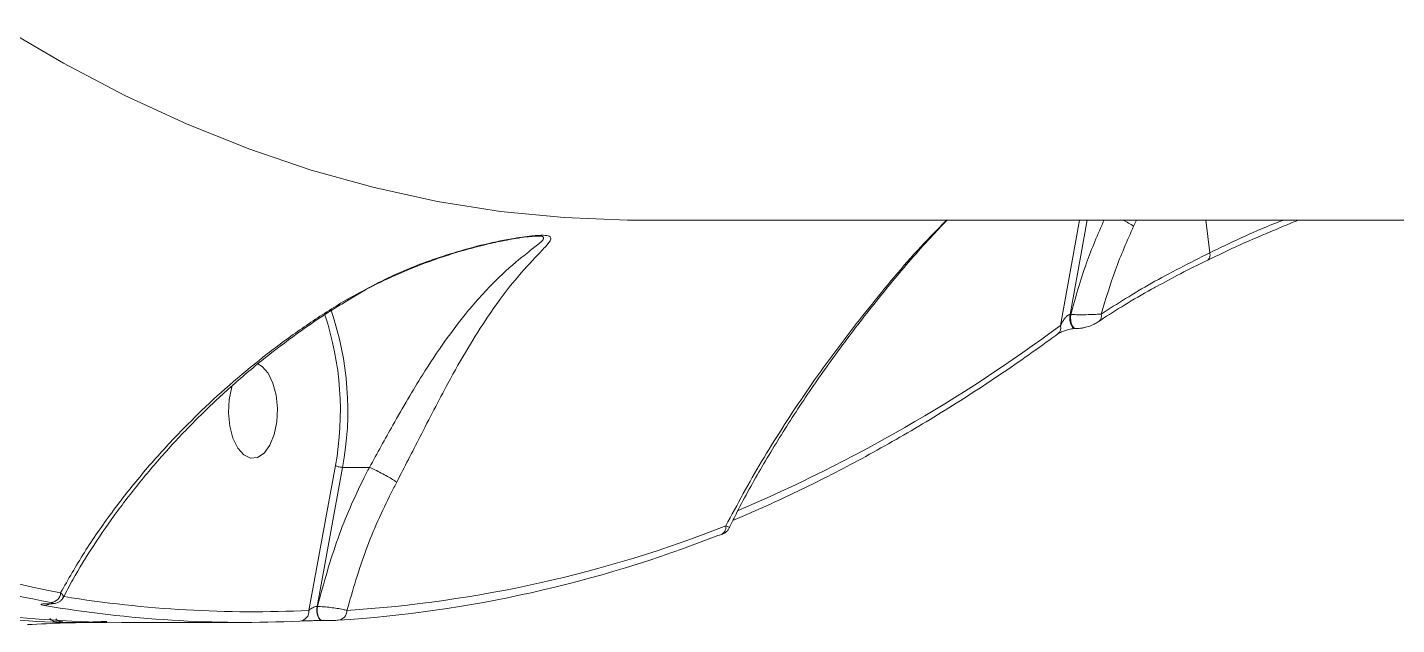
# Model space of a CAD drawing. Header units: millimetres. Extents: x -5550 to 7488, y -4093 to 4627.
# Drawn here: x -2052.5 to -1923.2, y 1572.6 to 1629.1 of the extents above; entities that cross this region are included whole.
import ezdxf

# ---------------------------------------------------------------- set-up
doc = ezdxf.new("R2010")
doc.units = ezdxf.units.MM
doc.layers.add('DIKOM_ОБЪЕКТ', color=7, linetype='Continuous')

msp = doc.modelspace()

# ---------------------------------------------------------------- linework, layer by layer
at = {"layer": 'DIKOM_ОБЪЕКТ', "color": 7, "linetype": 'Continuous', "lineweight": 15}
for p, q in [((-1994.799, 1610.844), (-1732.691, 1610.844)), ((-1953.097, 1610.844), (-1954.892, 1600.903)), ((-1954.005, 1601.932), (-1952.396, 1610.844)), ((-1947.995, 1610.273), (-1947.739, 1610.844)), ((-1941.184, 1610.844), (-1940.813, 1607.758)), ((-1953.924, 1601.932), (-1954.005, 1601.932)), ((-1951.296, 1601.263), (-1951.333, 1601.237)), ((-1953.519, 1600.601), (-1953.438, 1600.601)), ((-2023.39, 1587.656), (-2025.896, 1573.97)), ((-2025.125, 1574.347), (-2022.718, 1587.492)), ((-2020.186, 1587.492), (-2022.718, 1587.492)), ((-2020.179, 1587.49), (-2020.186, 1587.492)), ((-2050.465, 1574.607), (-2050.554, 1574.607)), ((-2050.507, 1574.603), (-2050.554, 1574.607)), ((-2050.507, 1574.603), (-2050.418, 1574.603)), ((-2050.418, 1574.603), (-2050.465, 1574.607)), ((-2025.097, 1574.347), (-2025.125, 1574.347)), ((-2043.614, 1572.844), (-2032.043, 1572.844)), ((-2024.64, 1573.013), (-2024.612, 1573.013)), ((-2024.64, 1573.013), (-2024.625, 1573.013)), ((-2024.612, 1573.013), (-2024.597, 1573.013))]:
    msp.add_line(p, q, dxfattribs=at)
at = {"layer": 'DIKOM_ОБЪЕКТ', "color": 7, "linetype": 'Continuous', "lineweight": 15, "flags": 128}
for points in [[(-1994.799, 1610.844), (-1995.793, 1610.849), (-2001.793, 1611.086), (-2007.786, 1611.677), (-2013.767, 1612.624), (-2019.731, 1613.924), (-2025.671, 1615.576), (-2031.583, 1617.58), (-2037.46, 1619.933), (-2043.298, 1622.632), (-2049.09, 1625.676), (-2054.832, 1629.062)], [(-1954.005, 1601.932), (-1954.033, 1601.654), (-1954.02, 1601.372), (-1953.967, 1601.108), (-1953.877, 1600.884), (-1953.759, 1600.717), (-1953.622, 1600.622), (-1953.52, 1600.601)], [(-1953.924, 1601.932), (-1953.952, 1601.654), (-1953.939, 1601.372), (-1953.886, 1601.108), (-1953.797, 1600.884), (-1953.679, 1600.717), (-1953.541, 1600.622), (-1953.431, 1600.601)], [(-2030.735, 1597.258), (-2030.324, 1597.022), (-2029.753, 1596.381), (-2029.298, 1595.454), (-2028.995, 1594.316), (-2028.871, 1593.058), (-2028.933, 1591.783), (-2029.178, 1590.594)], [(-2029.178, 1590.594), (-2029.586, 1589.587), (-2030.124, 1588.844), (-2030.747, 1588.425), (-2031.406, 1588.365), (-2032.047, 1588.667), (-2032.618, 1589.307), (-2033.073, 1590.234), (-2033.376, 1591.372), (-2033.501, 1592.63), (-2033.438, 1593.905), (-2033.193, 1595.094), (-2033.156, 1595.213)], [(-1987.019, 1581.105), (-1987.12, 1581.075), (-1987.278, 1581.058)], [(-2025.125, 1574.347), (-2025.152, 1574.111), (-2025.15, 1573.869), (-2025.117, 1573.636), (-2025.056, 1573.424), (-2024.971, 1573.247), (-2024.867, 1573.115), (-2024.749, 1573.035), (-2024.64, 1573.013)], [(-2025.097, 1574.347), (-2025.124, 1574.111), (-2025.122, 1573.869), (-2025.089, 1573.636), (-2025.028, 1573.424), (-2024.943, 1573.247), (-2024.839, 1573.115), (-2024.721, 1573.035), (-2024.612, 1573.013)]]:
    msp.add_lwpolyline(points, dxfattribs=at)
at = {"layer": 'DIKOM_ОБЪЕКТ', "color": 7, "linetype": 'Continuous', "lineweight": 15}
for centre, radius, start, end in [((-1953.006, 1602.618), 9.149, 56.79396, 64.0373), ((-1941.406, 1607.55), 0.628, 310.68217, 19.40041), ((-2051.856, 1592.811), 28.929, 349.7365, 18.34282), ((-2051.434, 1592.85), 29.211, 349.42971, 18.94673), ((-1951.782, 1601.832), 0.748, 310.49995, 11.42242), ((-2044.498, 1721.616), 150.336, 293.16685, 306.58706), ((-1955.65, 1600.706), 0.783, 308.95292, 14.56898), ((-2024.623, 1703.836), 130.56, 238.06954, 259.08168), ((-2042.959, 1691.118), 118.276, 245.64182, 269.68256), ((-2027.626, 1695.891), 123.268, 246.2684, 259.42336), ((-2029.787, 1691.572), 117.837, 273.63871, 291.54298), ((-1987.35, 1581.875), 0.838, 293.30472, 6.2347), ((-2030.641, 1690.896), 118.089, 273.63812, 291.54382), ((-2050.329, 1575.692), 0.978, 274.50778, 356.9237), ((-2050.899, 1575.262), 0.822, 270.9816, 307.92902), ((-2032.037, 1684.991), 112.146, 260.3242, 272.7067), ((-2031.18, 1685.668), 111.823, 260.81604, 272.70822), ((-2026.816, 1573.89), 0.923, 274.66366, 4.95005), ((-2023.215, 1573.95), 0.907, 274.21846, 1.37597)]:
    msp.add_arc(centre, radius, start, end, dxfattribs=at)
for points, knots in [([(-1965.681, 1610.844), (-1966.274, 1610.243), (-1968.688, 1607.795), (-1972.497, 1603.256), (-1977.122, 1597.293), (-1980.595, 1592.177), (-1983.772, 1587.068), (-1985.426, 1583.994), (-1986.517, 1581.966)], [0, 0, 0, 0, 0.0665706, 0.270811, 0.4801285, 0.6894537, 0.7951237, 1, 1, 1, 1]), ([(-1986.19, 1581.778), (-1985.95, 1582.271), (-1985.012, 1584.207), (-1983.098, 1587.597), (-1980.447, 1591.952), (-1977.497, 1596.331), (-1974.283, 1600.724), (-1970.839, 1605.031), (-1967.945, 1608.419), (-1966.138, 1610.302), (-1965.619, 1610.844)], [0, 0, 0, 0, 0.0495075, 0.1941579, 0.3408876, 0.4897049, 0.6405426, 0.7934751, 0.9405675, 1, 1, 1, 1]), ([(-1950.796, 1610.844), (-1951.377, 1609.504), (-1952.644, 1606.582), (-1953.474, 1603.565), (-1953.924, 1601.932)], [0, 0, 0, 0, 0.4588314, 1, 1, 1, 1]), ([(-1951.049, 1601.98), (-1950.635, 1603.376), (-1949.801, 1606.184), (-1948.6, 1608.905), (-1947.995, 1610.273)], [0, 0, 0, 0, 0.4974011, 1, 1, 1, 1]), ([(-1933.886, 1610.844), (-1934.158, 1610.738), (-1936.665, 1609.761), (-1938.858, 1608.702), (-1940.813, 1607.758)], [0, 0, 0, 0, 0.1084464, 1, 1, 1, 1]), ([(-1934.683, 1609.913), (-1934.133, 1610.151), (-1933.401, 1610.467), (-1932.622, 1610.769), (-1932.427, 1610.844)], [0, 0, 0, 0, 0.7501137, 1, 1, 1, 1]), ([(-2017.602, 1586.089), (-2016.865, 1587.522), (-2015.67, 1589.846), (-2014.075, 1592.976), (-2012.556, 1595.843), (-2010.855, 1598.847), (-2008.802, 1602.088), (-2006.625, 1605.026), (-2004.775, 1607.077), (-2003.529, 1608.357), (-2002.984, 1609.004), (-2003.084, 1609.335), (-2003.674, 1609.441), (-2004.913, 1609.374), (-2006.972, 1609.073), (-2009.667, 1608.499), (-2013.299, 1607.475), (-2017.596, 1605.915), (-2020.687, 1604.235), (-2022.247, 1603.387)], [0, 0, 0, 0, 0.0742569, 0.120506, 0.1678159, 0.2375799, 0.3094445, 0.4056701, 0.5047058, 0.5602499, 0.616856, 0.6484778, 0.6753888, 0.7024603, 0.7386885, 0.7871115, 0.8368187, 0.9176557, 1, 1, 1, 1]), ([(-2022.19, 1603.28), (-2021.768, 1603.542), (-2020.422, 1604.375), (-2017.977, 1605.56), (-2014.859, 1606.855), (-2011.951, 1607.822), (-2009.539, 1608.469), (-2008.049, 1608.813), (-2007.341, 1608.939), (-2007.168, 1608.97)], [0, 0, 0, 0, 0.090688, 0.2888775, 0.4956997, 0.7106341, 0.8528375, 0.9638897, 1, 1, 1, 1]), ([(-2004.311, 1609.339), (-2004.284, 1609.34), (-2003.924, 1609.361), (-2003.707, 1609.254), (-2003.733, 1608.958), (-2004.526, 1608.343), (-2006.047, 1607.162), (-2008.247, 1605.241), (-2010.729, 1602.521), (-2013.057, 1599.464), (-2014.911, 1596.675), (-2016.557, 1593.957), (-2018.217, 1591.047), (-2019.449, 1588.829), (-2020.179, 1587.491), (-2020.179, 1587.49)], [0, 0, 0, 0, 0.0029213, 0.0395724, 0.0840517, 0.1653033, 0.2488711, 0.3937196, 0.5420066, 0.6468438, 0.754112, 0.8225856, 0.89237, 0.9999648, 1, 1, 1, 1]), ([(-2007.168, 1608.97), (-2006.903, 1609.02), (-2006.253, 1609.144), (-2005.398, 1609.26), (-2004.669, 1609.333), (-2004.417, 1609.338), (-2004.311, 1609.34)], [0, 0, 0, 0, 0.2224895, 0.5472695, 0.8101205, 1, 1, 1, 1]), ([(-1940.986, 1607.064), (-1940.488, 1607.308), (-1939.008, 1608.034), (-1936.897, 1608.99), (-1935.236, 1609.683), (-1934.683, 1609.913)], [0, 0, 0, 0, 0.2526245, 0.7512299, 1, 1, 1, 1]), ([(-1940.813, 1607.758), (-1942.712, 1606.8), (-1946.559, 1604.859), (-1949.54, 1602.948), (-1951.049, 1601.98)], [0, 0, 0, 0, 0.4938174, 1, 1, 1, 1]), ([(-1945.832, 1604.571), (-1945.09, 1604.977), (-1943.567, 1605.813), (-1941.867, 1606.645), (-1940.995, 1607.072)], [0, 0, 0, 0, 0.4869229, 1, 1, 1, 1]), ([(-1951.297, 1601.263), (-1951.228, 1601.312), (-1950.488, 1601.831), (-1948.825, 1602.853), (-1947.066, 1603.911), (-1945.99, 1604.486), (-1945.832, 1604.571)], [0, 0, 0, 0, 0.0451119, 0.4839764, 0.9242397, 1, 1, 1, 1]), ([(-2022.247, 1603.387), (-2022.538, 1603.212), (-2024.004, 1602.333), (-2026.575, 1600.645), (-2031.007, 1597.388), (-2035.022, 1593.904), (-2038.876, 1590.029), (-2041.747, 1586.816), (-2044.599, 1583.187), (-2047.183, 1579.455), (-2048.629, 1576.911), (-2049.352, 1575.639)], [0, 0, 0, 0, 0.0242959, 0.1222478, 0.2202176, 0.421517, 0.5118885, 0.6322354, 0.7525911, 0.8762965, 1, 1, 1, 1]), ([(-2049.107, 1575.17), (-2048.813, 1575.74), (-2047.956, 1577.394), (-2046.256, 1580.125), (-2044.032, 1583.346), (-2041.551, 1586.531), (-2038.855, 1589.635), (-2035.975, 1592.615), (-2032.963, 1595.42), (-2029.851, 1598.031), (-2026.665, 1600.408), (-2024.114, 1602.157), (-2022.594, 1603.043), (-2022.19, 1603.278)], [0, 0, 0, 0, 0.0547466, 0.1589523, 0.2637616, 0.3690441, 0.4748433, 0.5785722, 0.6800876, 0.7787689, 0.8742952, 0.9666166, 1, 1, 1, 1]), ([(-2022.199, 1603.294), (-2022.201, 1603.299), (-2022.203, 1603.308), (-2022.236, 1603.367), (-2022.247, 1603.387)], [0, 0, 0, 0, 0.662195, 1, 1, 1, 1]), ([(-1954.005, 1601.932), (-1954.025, 1601.93), (-1954.059, 1601.927), (-1954.132, 1601.899), (-1954.199, 1601.859), (-1954.321, 1601.764), (-1954.493, 1601.581), (-1954.709, 1601.275), (-1954.827, 1601.034), (-1954.892, 1600.903)], [0, 0, 0, 0, 0.0447543, 0.0742178, 0.1535496, 0.1940718, 0.378991, 0.6612954, 1, 1, 1, 1]), ([(-1951.049, 1601.98), (-1951.215, 1601.966), (-1951.549, 1601.938), (-1952.267, 1601.915), (-1953.025, 1601.91), (-1953.589, 1601.919), (-1953.858, 1601.929), (-1953.924, 1601.932)], [0, 0, 0, 0, 0.2415679, 0.4834191, 0.7164256, 0.9306443, 1, 1, 1, 1]), ([(-1952.737, 1600.687), (-1952.586, 1600.721), (-1952.224, 1600.802), (-1951.738, 1600.989), (-1951.468, 1601.17), (-1951.343, 1601.253)], [0, 0, 0, 0, 0.2778724, 0.6676836, 1, 1, 1, 1]), ([(-1985.843, 1582.484), (-1985.265, 1582.726), (-1982.748, 1583.783), (-1978.316, 1585.872), (-1972.568, 1588.871), (-1966.866, 1592.183), (-1961.312, 1595.733), (-1957.421, 1598.442), (-1955.41, 1599.912), (-1955.157, 1600.097)], [0, 0, 0, 0, 0.0553285, 0.2410588, 0.4268309, 0.612654, 0.7985288, 0.9747136, 1, 1, 1, 1]), ([(-1955.145, 1600.103), (-1955.135, 1600.111), (-1955.099, 1600.14), (-1954.896, 1600.256), (-1954.57, 1600.394), (-1954.186, 1600.509), (-1953.877, 1600.572), (-1953.655, 1600.598), (-1953.559, 1600.6), (-1953.52, 1600.6)], [0, 0, 0, 0, 0.070502, 0.2593, 0.5057283, 0.6926157, 0.8267467, 0.9291256, 1, 1, 1, 1]), ([(-1953.43, 1600.61), (-1953.242, 1600.612), (-1953.01, 1600.615), (-1952.78, 1600.675), (-1952.737, 1600.687)], [0, 0, 0, 0, 0.8121728, 1, 1, 1, 1]), ([(-2020.186, 1587.492), (-2020.362, 1587.148), (-2021.476, 1584.971), (-2023.376, 1580.624), (-2024.503, 1576.514), (-2025.097, 1574.347)], [0, 0, 0, 0, 0.0814779, 0.5156619, 1, 1, 1, 1]), ([(-2023.39, 1587.656), (-2023.383, 1587.652), (-2023.364, 1587.64), (-2023.307, 1587.609), (-2023.2, 1587.567), (-2023.041, 1587.525), (-2022.871, 1587.497), (-2022.769, 1587.493), (-2022.718, 1587.492)], [0, 0, 0, 0, 0.0536751, 0.1415283, 0.3560735, 0.5706932, 0.7853522, 1, 1, 1, 1]), ([(-2017.602, 1586.089), (-2017.613, 1586.098), (-2017.711, 1586.169), (-2017.972, 1586.34), (-2018.476, 1586.635), (-2019.064, 1586.953), (-2019.665, 1587.256), (-2020.011, 1587.414), (-2020.179, 1587.49)], [0, 0, 0, 0, 0.0259729, 0.2203101, 0.4179034, 0.6154898, 0.8131004, 1, 1, 1, 1]), ([(-2022.308, 1573.972), (-2021.749, 1575.896), (-2020.653, 1579.669), (-2018.86, 1583.68), (-2017.775, 1585.758), (-2017.602, 1586.089)], [0, 0, 0, 0, 0.4665324, 0.9150032, 1, 1, 1, 1]), ([(-2093.65, 1583.527), (-2090.071, 1582.014), (-2082.588, 1578.85), (-2071.042, 1575.607), (-2059.102, 1573.552), (-2050.402, 1572.688), (-2045.702, 1572.908), (-2044.995, 1572.941)], [0, 0, 0, 0, 0.2238977, 0.4681337, 0.7125582, 0.9567937, 1, 1, 1, 1]), ([(-1986.193, 1581.779), (-1986.183, 1581.786), (-1986.136, 1581.821), (-1986.272, 1581.889), (-1986.461, 1581.949), (-1986.517, 1581.966)], [0, 0, 0, 0, 0.1426804, 0.744562, 1, 1, 1, 1]), ([(-1987.021, 1581.11), (-1986.959, 1581.133), (-1986.765, 1581.205), (-1986.52, 1581.353), (-1986.271, 1581.584), (-1986.207, 1581.733), (-1986.187, 1581.779)], [0, 0, 0, 0, 0.2039699, 0.6445911, 0.8918437, 1, 1, 1, 1]), ([(-2049.14, 1575.186), (-2049.119, 1575.231), (-2049.064, 1575.345), (-2049.201, 1575.514), (-2049.332, 1575.622), (-2049.352, 1575.639)], [0, 0, 0, 0, 0.356147, 0.896898, 1, 1, 1, 1]), ([(-2050.554, 1574.607), (-2050.612, 1574.606), (-2050.813, 1574.605), (-2051.066, 1574.59), (-2051.221, 1574.555), (-2051.198, 1574.504), (-2050.996, 1574.463), (-2050.885, 1574.441)], [0, 0, 0, 0, 0.0796215, 0.2757229, 0.4707508, 0.7105527, 1, 1, 1, 1]), ([(-2050.89, 1574.589), (-2050.888, 1574.589), (-2050.883, 1574.59), (-2050.798, 1574.597), (-2050.668, 1574.602), (-2050.539, 1574.602), (-2050.489, 1574.601)], [0, 0, 0, 0, 0.1629343, 0.4383982, 0.7813344, 1, 1, 1, 1]), ([(-2050.252, 1574.717), (-2050.179, 1574.701), (-2050.048, 1574.672), (-2050.037, 1574.639), (-2050.137, 1574.617), (-2050.299, 1574.608), (-2050.427, 1574.607), (-2050.465, 1574.607)], [0, 0, 0, 0, 0.3025502, 0.5346696, 0.7254766, 0.9170934, 1, 1, 1, 1]), ([(-2050.421, 1574.603), (-2050.316, 1574.605), (-2050.085, 1574.608), (-2049.85, 1574.63), (-2049.547, 1574.735), (-2049.298, 1574.904), (-2049.184, 1575.075), (-2049.123, 1575.166)], [0, 0, 0, 0, 0.2157238, 0.4755777, 0.64362, 0.8081766, 1, 1, 1, 1]), ([(-2025.125, 1574.347), (-2025.164, 1574.345), (-2025.213, 1574.342), (-2025.323, 1574.319), (-2025.459, 1574.273), (-2025.632, 1574.185), (-2025.785, 1574.08), (-2025.86, 1574.006), (-2025.896, 1573.97)], [0, 0, 0, 0, 0.127171, 0.1625761, 0.3404182, 0.545421, 0.7831555, 1, 1, 1, 1]), ([(-2022.308, 1573.972), (-2022.421, 1574.003), (-2022.666, 1574.069), (-2023.218, 1574.169), (-2023.857, 1574.255), (-2024.515, 1574.32), (-2024.902, 1574.338), (-2025.097, 1574.347)], [0, 0, 0, 0, 0.1847901, 0.3988121, 0.6012741, 0.7990328, 1, 1, 1, 1]), ([(-2052.49, 1572.631), (-2051.307, 1572.691), (-2048.757, 1572.82), (-2046.306, 1572.829), (-2044.992, 1572.834)], [0, 0, 0, 0, 0.463963, 1, 1, 1, 1]), ([(-2050.382, 1573.221), (-2050.331, 1573.168), (-2050.231, 1573.064), (-2050.052, 1572.964), (-2049.889, 1572.907), (-2049.761, 1572.884), (-2049.682, 1572.877), (-2049.632, 1572.876), (-2049.563, 1572.875), (-2049.492, 1572.877), (-2049.396, 1572.881), (-2049.364, 1572.882)], [0, 0, 0, 0, 0.1537297, 0.3022461, 0.4247223, 0.5180848, 0.5752159, 0.621409, 0.6914852, 0.8961151, 1, 1, 1, 1]), ([(-2049.153, 1572.888), (-2049.151, 1572.888), (-2049.144, 1572.888), (-2049.166, 1572.888), (-2049.209, 1572.892), (-2049.313, 1572.906), (-2049.512, 1572.966), (-2049.705, 1573.062), (-2049.787, 1573.171), (-2049.802, 1573.191)], [0, 0, 0, 0, 0.0673872, 0.1543585, 0.2248762, 0.317336, 0.5460216, 0.9186875, 1, 1, 1, 1]), ([(-2026.741, 1572.97), (-2026.651, 1572.974), (-2026.46, 1572.982), (-2026.041, 1572.994), (-2025.559, 1573.004), (-2025.062, 1573.012), (-2024.771, 1573.012), (-2024.625, 1573.013)], [0, 0, 0, 0, 0.1890308, 0.4045313, 0.606851, 0.8033543, 1, 1, 1, 1]), ([(-2024.597, 1573.013), (-2024.498, 1573.013), (-2024.3, 1573.014), (-2023.961, 1573.019), (-2023.63, 1573.026), (-2023.342, 1573.036), (-2023.21, 1573.042), (-2023.148, 1573.046)], [0, 0, 0, 0, 0.195121, 0.3900439, 0.5932854, 0.8110716, 1, 1, 1, 1])]:
    msp.add_open_spline(points, degree=3, knots=knots, dxfattribs=at)

doc.saveas('drawing.dxf')
